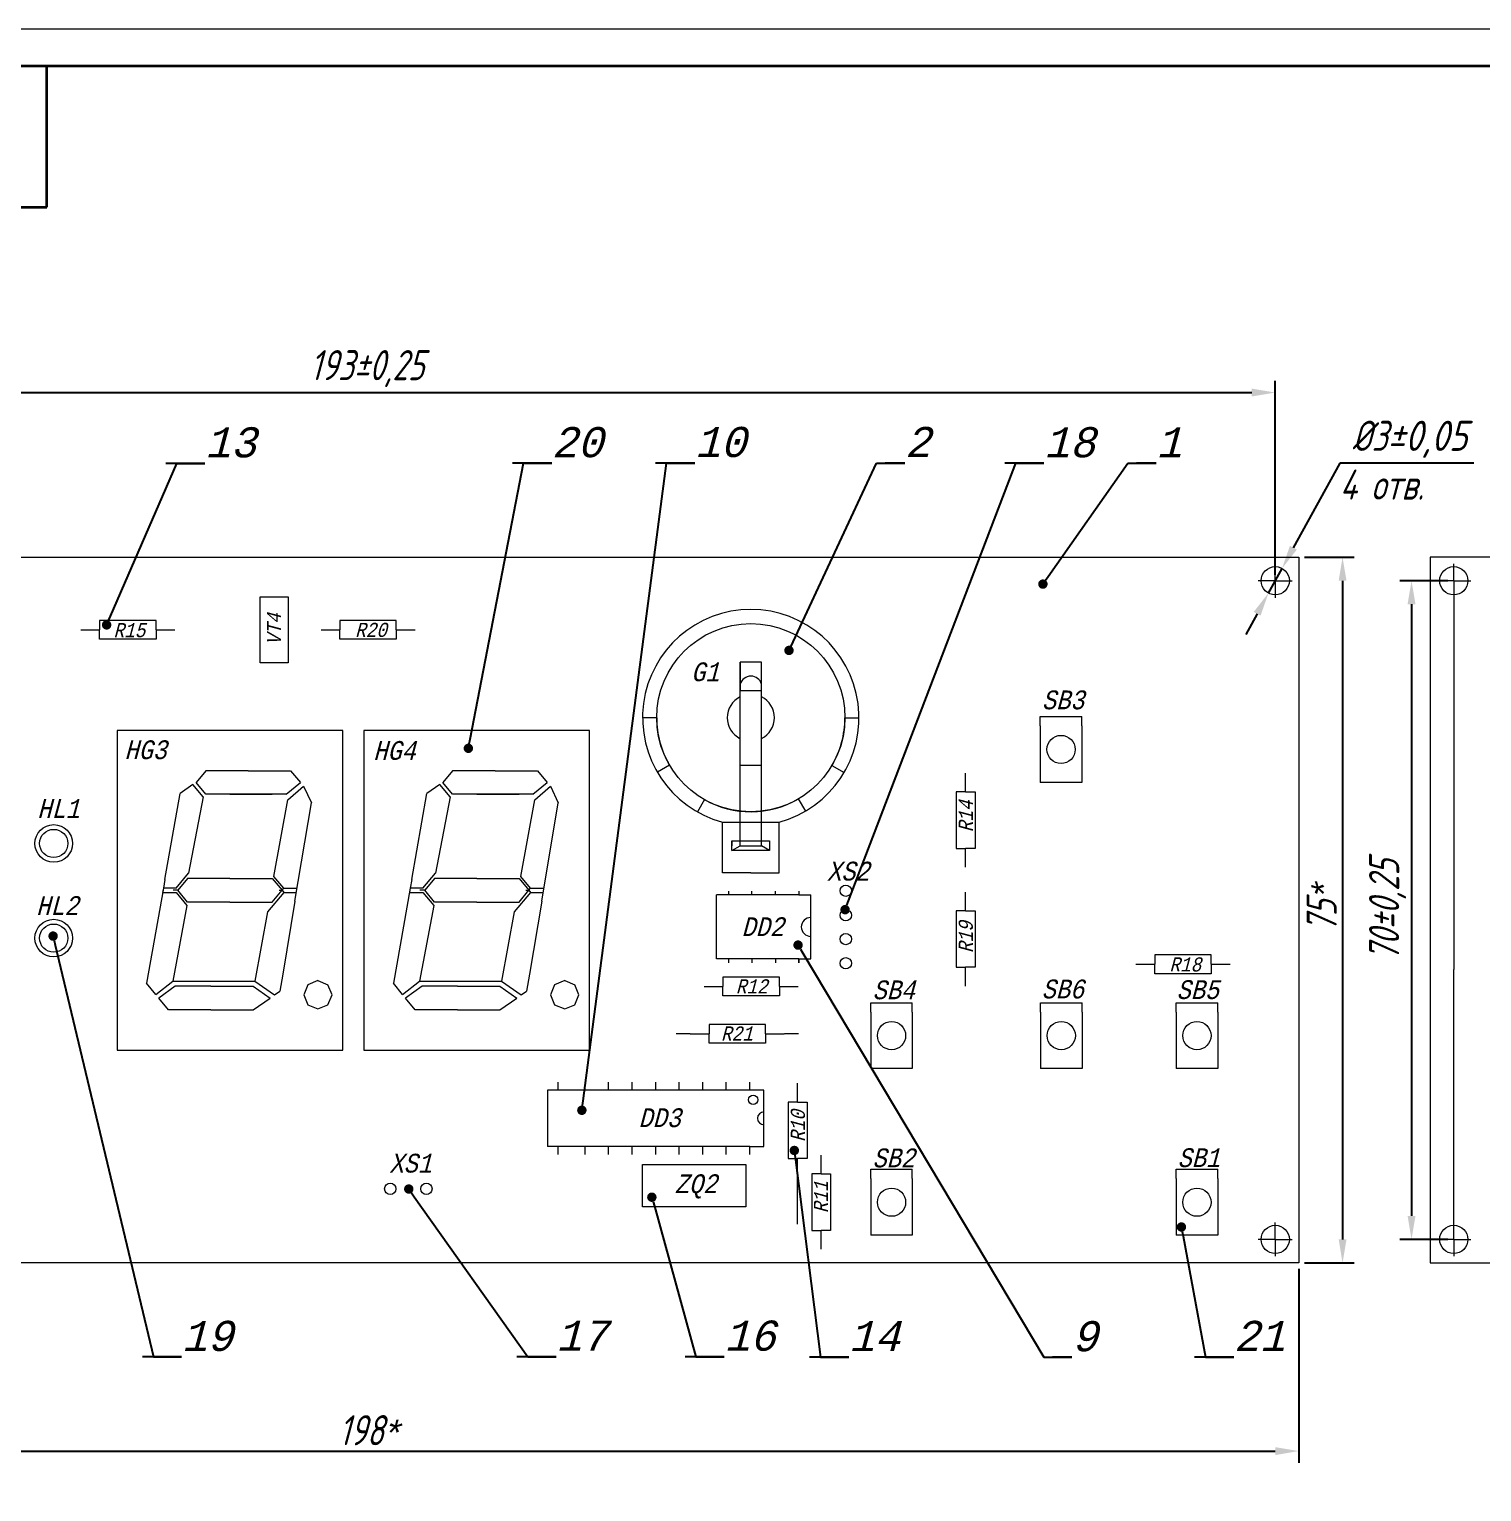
# Model space of a CAD drawing. Header units: millimetres. Extents: x 3240 to 3686, y 1624 to 1931.
# Drawn here: x 3328.6 to 3482.9, y 1776 to 1931.5 of the extents above; entities that cross this region are included whole.
import ezdxf
from ezdxf import colors
from ezdxf.entities.mleader import LeaderData, LeaderLine
from ezdxf.math import Vec2, Vec3

# ---------------------------------------------------------------- set-up
doc = ezdxf.new("R2010")
doc.units = ezdxf.units.MM
doc.layers.get('0').update_dxf_attribs({"lineweight": 13})
doc.layers.add('схема', color=7, linetype='Continuous', lineweight=35)
doc.styles.get("Standard").update_dxf_attribs({"font": 'isocteur.ttf', "width": 0.85, "oblique": 15})
doc.dimstyles.new('ISO-25', dxfattribs={"dimtxt": 2.5, "dimasz": 2.5, "dimexe": 1.25, "dimexo": 0.625, "dimtad": 1, "dimtxsty": 'Standard', "dimcen": 2.5, "dimadec": 0, "dimazin": 0, "dimtfac": 1, "dimtmove": 1, "dimatfit": 3, "dimfxl": 1, "dimarcsym": 0})
doc.dimstyles.new('Копия ISO-25', dxfattribs={"dimtxt": 2.5, "dimasz": 2.5, "dimexe": 1.25, "dimexo": 0.625, "dimtad": 1, "dimtih": 1, "dimtoh": 1, "dimtxsty": 'Standard', "dimcen": 2.5, "dimadec": 0, "dimazin": 0, "dimtfac": 1, "dimtmove": 1, "dimatfit": 3, "dimfxl": 1, "dimarcsym": 0})

# ---------------------------------------------------------------- blocks, each defined once
blk = doc.blocks.new('*D45')
at = {"color": 0, "lineweight": -2, "transparency": 16777216}
for p, q in [((3464.12, 1875.37), (3469.4, 1875.37)), ((3468.15, 1872.87), (3468.15, 1802.87)), ((3464.12, 1800.37), (3469.4, 1800.37))]:
    blk.add_line(p, q, dxfattribs=at)
at = {"color": 0, "transparency": 16777216}
for points in [[(3467.74, 1872.87), (3468.57, 1872.87), (3468.15, 1875.37)], [(3467.74, 1802.87), (3468.57, 1802.87), (3468.15, 1800.37)]]:
    blk.add_solid(points, dxfattribs=at)
at = {"layer": 'Defpoints', "color": 0, "transparency": 16777216}
for p in [(3463.5, 1875.37), (3463.5, 1800.37), (3468.15, 1800.37)]:
    blk.add_point(p, dxfattribs=at)
at = {"color": 0, "transparency": 16777216, "insert": (3465.93, 1837.87), "char_height": 2.5, "attachment_point": 5, "rotation": 90}
blk.add_mtext('{\\fISOCPEUR|b0|i0|c0|p34;\\H1.28x;\\Q15;\\W0.75;75\\fArial|b0|i0|c204|p34;\\H0.84635x;\\W1;\\T0.75;*}', dxfattribs=at)
blk = doc.blocks.new('*D46')
at = {"color": 0, "lineweight": -2, "transparency": 16777216}
for p, q in [((3265.5, 1799.74), (3265.5, 1779.12)), ((3463.5, 1799.74), (3463.5, 1779.12)), ((3268, 1780.37), (3461, 1780.37))]:
    blk.add_line(p, q, dxfattribs=at)
at = {"color": 0, "transparency": 16777216}
for points in [[(3268, 1780.79), (3268, 1779.95), (3265.5, 1780.37)], [(3461, 1780.79), (3461, 1779.95), (3463.5, 1780.37)]]:
    blk.add_solid(points, dxfattribs=at)
at = {"layer": 'Defpoints', "color": 0, "transparency": 16777216}
for p in [(3265.5, 1800.37), (3463.5, 1800.37), (3463.5, 1780.37)]:
    blk.add_point(p, dxfattribs=at)
at = {"color": 0, "transparency": 16777216, "insert": (3364.5, 1782.59), "char_height": 2.5, "width": 6.9435, "attachment_point": 5}
blk.add_mtext('{\\fISOCPEUR|b0|i0|c0|p34;\\H1.28x;\\Q15;\\W0.75;198\\fArial|b0|i0|c204|p34;\\H0.84635x;\\W1;\\T0.75;*}', dxfattribs=at)
blk = doc.blocks.new('*D49')
at = {"color": 0, "lineweight": -2, "transparency": 16777216}
for p, q in [((3268, 1873.49), (3268, 1894.12)), ((3461, 1873.49), (3461, 1894.12)), ((3270.5, 1892.87), (3458.5, 1892.87))]:
    blk.add_line(p, q, dxfattribs=at)
at = {"color": 0, "transparency": 16777216}
for points in [[(3270.5, 1893.29), (3270.5, 1892.45), (3268, 1892.87)], [(3458.5, 1893.29), (3458.5, 1892.45), (3461, 1892.87)]]:
    blk.add_solid(points, dxfattribs=at)
at = {"layer": 'Defpoints', "color": 0, "transparency": 16777216}
for p in [(3461, 1892.87), (3268, 1872.87), (3461, 1872.87)]:
    blk.add_point(p, dxfattribs=at)
at = {"color": 0, "transparency": 16777216, "insert": (3364.5, 1895.41), "char_height": 2.5, "attachment_point": 5}
blk.add_mtext('{\\fISOCPEUR|b0|i0|c0|p34;\\H1.28x;\\Q15;\\W0.75;193\\fISOCPEUR|b0|i0|c204|p34;±0,25}', dxfattribs=at)
blk = doc.blocks.new('*D50')
at = {"color": 0, "lineweight": -2, "transparency": 16777216}
for p, q in [((3479.35, 1872.87), (3474.23, 1872.87)), ((3475.48, 1870.37), (3475.48, 1805.37)), ((3479.35, 1802.87), (3474.23, 1802.87))]:
    blk.add_line(p, q, dxfattribs=at)
at = {"color": 0, "transparency": 16777216}
for points in [[(3475.06, 1870.37), (3475.9, 1870.37), (3475.48, 1872.87)], [(3475.06, 1805.37), (3475.9, 1805.37), (3475.48, 1802.87)]]:
    blk.add_solid(points, dxfattribs=at)
at = {"layer": 'Defpoints', "color": 0, "transparency": 16777216}
for p in [(3479.97, 1872.87), (3475.48, 1802.87), (3479.97, 1802.87)]:
    blk.add_point(p, dxfattribs=at)
at = {"color": 0, "transparency": 16777216, "insert": (3472.94, 1837.87), "char_height": 2.5, "attachment_point": 5, "rotation": 90}
blk.add_mtext('{\\fISOCPEUR|b0|i0|c0|p34;\\H1.28x;\\Q15;\\W0.75;70\\fISOCPEUR|b0|i0|c204|p34;±0,25}', dxfattribs=at)
blk = doc.blocks.new('*D51')
at = {"color": 0, "lineweight": -2, "transparency": 16777216}
for p, q in [((3467.85, 1885.36), (3462.92, 1876.38)), ((3482.09, 1885.36), (3467.85, 1885.36)), ((3460.28, 1871.56), (3461.72, 1874.18)), ((3459.07, 1869.36), (3457.87, 1867.17))]:
    blk.add_line(p, q, dxfattribs=at)
at = {"color": 0, "transparency": 16777216}
for points in [[(3462.56, 1876.58), (3463.29, 1876.18), (3461.72, 1874.18)], [(3458.71, 1869.56), (3459.44, 1869.16), (3460.28, 1871.56)]]:
    blk.add_solid(points, dxfattribs=at)
at = {"layer": 'Defpoints', "color": 0, "transparency": 16777216}
for p in [(3461.72, 1874.18), (3460.28, 1871.56)]:
    blk.add_point(p, dxfattribs=at)
at = {"color": 0, "transparency": 16777216, "insert": (3475.29, 1887.9), "char_height": 2.5, "attachment_point": 5}
blk.add_mtext('{\\fISOCPEUR|b0|i0|c204|p34;\\H1.28x;\\Q15;\\W0.75;%%C3\\fISOCPEUR|b0|i0|c0|p34;\\W0.85;±0,05\\fISOCTEUR|b0|i0|c204|p49;\\W0.75; }', dxfattribs=at)
blk = doc.blocks.new('_Dot')
at = {"color": 0, "linetype": 'ByBlock', "lineweight": -2, "transparency": 33554674}
blk.add_line((-0.5, 0), (-1, 0), dxfattribs=at)
at = {"color": 0, "linetype": 'ByBlock', "transparency": 33554674, "const_width": 0.5}
blk.add_lwpolyline([(-0.25, 0, 1), (0.25, 0, 1)], format="xyb", close=True, dxfattribs=at)

msp = doc.modelspace()

# ---------------------------------------------------------------- linework, layer by layer
for p, q in [((3265.497, 1875.37), (3463.497, 1875.37)), ((3463.497, 1875.37), (3463.497, 1800.37)), ((3454.198, 1833.107), (3448.198, 1833.107)), ((3448.198, 1833.107), (3448.198, 1832.107)), ((3454.198, 1832.107), (3454.198, 1833.107)), ((3446.198, 1832.107), (3448.198, 1832.107)), ((3448.198, 1831.107), (3448.198, 1832.107)), ((3454.198, 1831.107), (3448.198, 1831.107)), ((3454.198, 1832.107), (3456.198, 1832.107)), ((3454.198, 1832.107), (3454.198, 1831.107)), ((3436.053, 1827.025), (3436.053, 1828.025)), ((3436.053, 1828.025), (3440.47, 1828.025)), ((3440.47, 1827.025), (3440.47, 1828.025)), ((3436.053, 1827.025), (3436.053, 1822.025)), ((3440.47, 1827.025), (3440.47, 1822.025)), ((3436.053, 1822.025), (3436.053, 1821.025)), ((3440.47, 1822.025), (3440.47, 1821.025)), ((3440.47, 1821.025), (3436.053, 1821.025)), ((3463.497, 1800.37), (3265.497, 1800.37))]:
    msp.add_line(p, q)
at = {"transparency": 33554674}
for p, q in [((3460.997, 1872.87), (3460.997, 1874.67)), ((3675.473, 1875.37), (3477.473, 1875.37)), ((3477.473, 1875.37), (3477.473, 1800.37)), ((3479.973, 1872.87), (3479.973, 1874.67)), ((3460.997, 1872.87), (3459.197, 1872.87)), ((3460.997, 1872.87), (3462.797, 1872.87)), ((3460.997, 1872.87), (3460.997, 1871.07)), ((3479.973, 1872.87), (3478.173, 1872.87)), ((3479.973, 1872.87), (3479.973, 1871.07)), ((3479.973, 1872.87), (3481.773, 1872.87)), ((3479.973, 1872.87), (3479.973, 1831.554)), ((3353.128, 1864.157), (3353.128, 1871.157)), ((3353.128, 1871.157), (3356.128, 1871.157)), ((3356.128, 1871.157), (3356.128, 1864.157)), ((3356.128, 1871.157), (3356.128, 1871.157)), ((3342.078, 1868.648), (3336.078, 1868.648)), ((3336.078, 1868.648), (3336.078, 1867.648)), ((3342.078, 1867.648), (3342.078, 1868.648)), ((3367.607, 1868.651), (3361.607, 1868.651)), ((3361.607, 1868.651), (3361.607, 1867.651)), ((3367.607, 1867.651), (3367.607, 1868.651)), ((3334.078, 1867.648), (3336.078, 1867.648)), ((3336.078, 1866.648), (3336.078, 1867.648)), ((3342.078, 1867.648), (3344.078, 1867.648)), ((3342.078, 1867.648), (3342.078, 1866.648)), ((3359.607, 1867.651), (3361.607, 1867.651)), ((3361.607, 1866.651), (3361.607, 1867.651)), ((3367.607, 1867.651), (3369.607, 1867.651)), ((3367.607, 1867.651), (3367.607, 1866.651)), ((3342.078, 1866.648), (3336.078, 1866.648)), ((3367.607, 1866.651), (3361.607, 1866.651)), ((3356.128, 1864.157), (3353.128, 1864.157)), ((3404.143, 1844.712), (3404.143, 1864.212)), ((3406.426, 1864.212), (3404.143, 1864.212)), ((3404.143, 1864.212), (3404.143, 1861.212)), ((3406.426, 1844.712), (3406.426, 1864.212)), ((3404.143, 1861.212), (3406.426, 1861.212)), ((3395.275, 1858.314), (3393.775, 1858.314)), ((3415.275, 1858.314), (3416.775, 1858.314)), ((3436.037, 1857.439), (3436.037, 1858.439)), ((3436.037, 1858.439), (3440.453, 1858.439)), ((3436.037, 1857.439), (3436.037, 1852.439)), ((3440.453, 1857.439), (3440.453, 1858.439)), ((3440.453, 1857.439), (3440.453, 1852.439)), ((3337.93, 1856.971), (3337.93, 1822.971)), ((3361.93, 1856.971), (3337.93, 1856.971)), ((3361.93, 1822.971), (3361.93, 1856.971)), ((3364.151, 1856.971), (3364.151, 1822.971)), ((3388.151, 1856.971), (3364.151, 1856.971)), ((3388.151, 1822.971), (3388.151, 1856.971)), ((3396.641, 1853.269), (3395.345, 1852.512)), ((3404.143, 1853.258), (3406.426, 1853.255)), ((3413.894, 1853.244), (3415.187, 1852.484)), ((3345.996, 1851.209), (3344.631, 1850.266)), ((3347.102, 1849.888), (3345.996, 1851.209)), ((3347.374, 1852.671), (3346.333, 1851.413)), ((3347.374, 1850.171), (3346.333, 1851.413)), ((3351.874, 1852.671), (3347.374, 1852.671)), ((3351.874, 1852.671), (3356.374, 1852.671)), ((3355.901, 1850.171), (3357.432, 1851.421)), ((3356.374, 1852.671), (3357.432, 1851.421)), ((3372.217, 1851.209), (3370.852, 1850.266)), ((3373.323, 1849.888), (3372.217, 1851.209)), ((3373.595, 1852.671), (3372.554, 1851.413)), ((3373.595, 1850.171), (3372.554, 1851.413)), ((3378.095, 1852.671), (3373.595, 1852.671)), ((3378.095, 1852.671), (3382.595, 1852.671)), ((3382.122, 1850.171), (3383.653, 1851.421)), ((3382.595, 1852.671), (3383.653, 1851.421)), ((3428.1, 1850.427), (3428.1, 1852.427)), ((3436.037, 1852.439), (3436.037, 1851.439)), ((3440.453, 1851.439), (3436.037, 1851.439)), ((3440.453, 1852.439), (3440.453, 1851.439)), ((3343.027, 1841.136), (3344.631, 1850.266)), ((3347.102, 1849.888), (3345.54, 1841.791)), ((3355.901, 1850.171), (3347.374, 1850.171)), ((3349.93, 1850.171), (3354.43, 1850.171)), ((3356.088, 1849.568), (3357.755, 1851.04)), ((3357.755, 1851.04), (3358.581, 1849.265)), ((3369.248, 1841.136), (3370.852, 1850.266)), ((3373.323, 1849.888), (3371.761, 1841.791)), ((3382.122, 1850.171), (3373.595, 1850.171)), ((3376.151, 1850.171), (3380.651, 1850.171)), ((3382.309, 1849.568), (3383.976, 1851.04)), ((3383.976, 1851.04), (3384.802, 1849.265)), ((3410.316, 1849.678), (3411.072, 1848.382)), ((3428.1, 1850.427), (3427.1, 1850.427)), ((3427.1, 1850.427), (3427.1, 1844.427)), ((3428.1, 1850.427), (3429.1, 1850.427)), ((3429.1, 1850.427), (3429.1, 1844.427)), ((3477.473, 1850.65), (3477.473, 1850.65)), ((3354.608, 1841.441), (3356.088, 1849.568)), ((3356.832, 1838.807), (3358.581, 1849.265)), ((3380.829, 1841.441), (3382.309, 1849.568)), ((3383.053, 1838.807), (3384.802, 1849.265)), ((3400.337, 1849.618), (3399.596, 1848.314)), ((3402.275, 1841.814), (3402.275, 1847.212)), ((3402.275, 1847.212), (3408.275, 1847.212)), ((3402.275, 1847.212), (3405.275, 1847.212)), ((3408.275, 1841.814), (3408.275, 1847.212)), ((3403.275, 1844.212), (3403.275, 1845.212)), ((3403.275, 1845.212), (3407.275, 1845.212)), ((3403.275, 1844.212), (3403.275, 1845.212)), ((3403.275, 1845.212), (3403.275, 1844.712)), ((3407.275, 1845.212), (3407.275, 1844.212)), ((3403.275, 1844.212), (3404.143, 1844.712)), ((3405.275, 1844.212), (3403.275, 1844.212)), ((3404.143, 1844.712), (3406.426, 1844.712)), ((3407.275, 1844.212), (3405.275, 1844.212)), ((3407.275, 1844.212), (3406.426, 1844.712)), ((3427.1, 1844.427), (3428.1, 1844.427)), ((3428.1, 1842.427), (3428.1, 1844.427)), ((3429.1, 1844.427), (3428.1, 1844.427)), ((3343.027, 1841.136), (3342.863, 1840.202)), ((3344.209, 1840.202), (3345.54, 1841.791)), ((3345.43, 1841.221), (3344.402, 1839.971)), ((3349.93, 1841.221), (3345.43, 1841.221)), ((3349.93, 1841.221), (3354.43, 1841.221)), ((3354.43, 1841.221), (3355.468, 1839.971)), ((3355.66, 1840.202), (3354.608, 1841.441)), ((3369.248, 1841.136), (3369.084, 1840.202)), ((3370.43, 1840.202), (3371.761, 1841.791)), ((3371.651, 1841.221), (3370.623, 1839.971)), ((3376.151, 1841.221), (3371.651, 1841.221)), ((3376.151, 1841.221), (3380.651, 1841.221)), ((3380.651, 1841.221), (3381.689, 1839.971)), ((3381.881, 1840.202), (3380.829, 1841.441)), ((3405.275, 1841.814), (3402.275, 1841.814)), ((3405.275, 1841.814), (3408.275, 1841.814)), ((3342.863, 1840.202), (3341.075, 1830.095)), ((3342.823, 1839.971), (3342.781, 1839.741)), ((3342.781, 1839.741), (3344.211, 1839.74)), ((3344.209, 1840.202), (3342.863, 1840.202)), ((3344.402, 1839.971), (3343.902, 1839.971)), ((3344.211, 1839.74), (3345.364, 1838.372)), ((3345.43, 1838.721), (3344.402, 1839.971)), ((3355.66, 1839.741), (3353.922, 1837.675)), ((3354.43, 1838.721), (3355.468, 1839.971)), ((3355.165, 1839.971), (3355.468, 1839.971)), ((3355.468, 1839.971), (3355.66, 1840.202)), ((3355.468, 1839.971), (3355.66, 1839.741)), ((3356.832, 1838.807), (3355.535, 1831.051)), ((3355.66, 1840.202), (3357.066, 1840.202)), ((3355.66, 1839.741), (3356.988, 1839.741)), ((3369.084, 1840.202), (3367.296, 1830.095)), ((3369.044, 1839.971), (3369.002, 1839.741)), ((3369.002, 1839.741), (3370.432, 1839.74)), ((3370.43, 1840.202), (3369.084, 1840.202)), ((3370.623, 1839.971), (3370.123, 1839.971)), ((3370.432, 1839.74), (3371.585, 1838.372)), ((3371.651, 1838.721), (3370.623, 1839.971)), ((3381.881, 1839.741), (3380.143, 1837.675)), ((3380.651, 1838.721), (3381.689, 1839.971)), ((3381.386, 1839.971), (3381.689, 1839.971)), ((3381.689, 1839.971), (3381.881, 1840.202)), ((3381.689, 1839.971), (3381.881, 1839.741)), ((3383.053, 1838.807), (3381.756, 1831.051)), ((3381.881, 1840.202), (3383.287, 1840.202)), ((3381.881, 1839.741), (3383.209, 1839.741)), ((3402.889, 1839.476), (3401.639, 1839.476)), ((3401.639, 1832.676), (3401.639, 1839.476)), ((3402.889, 1839.876), (3402.889, 1839.476)), ((3410.389, 1839.476), (3402.889, 1839.476)), ((3405.389, 1839.476), (3405.389, 1839.876)), ((3407.889, 1839.476), (3405.389, 1839.476)), ((3407.889, 1839.476), (3407.889, 1839.876)), ((3410.389, 1839.476), (3407.889, 1839.476)), ((3410.389, 1839.876), (3410.389, 1839.476)), ((3410.389, 1839.876), (3410.389, 1839.476)), ((3410.389, 1839.476), (3411.639, 1839.476)), ((3411.639, 1832.676), (3411.639, 1839.476)), ((3428.098, 1837.787), (3428.098, 1839.787)), ((3345.364, 1838.372), (3343.853, 1830.303)), ((3349.93, 1838.721), (3345.43, 1838.721)), ((3349.93, 1838.721), (3354.43, 1838.721)), ((3353.922, 1837.675), (3352.579, 1830.303)), ((3371.585, 1838.372), (3370.074, 1830.303)), ((3376.151, 1838.721), (3371.651, 1838.721)), ((3376.151, 1838.721), (3380.651, 1838.721)), ((3380.143, 1837.675), (3378.8, 1830.303)), ((3428.098, 1837.787), (3427.098, 1837.787)), ((3427.098, 1837.787), (3427.098, 1831.787)), ((3428.098, 1837.787), (3429.098, 1837.787)), ((3429.098, 1837.787), (3429.098, 1831.787)), ((3402.889, 1832.676), (3401.639, 1832.676)), ((3410.389, 1832.676), (3402.889, 1832.676)), ((3402.889, 1832.676), (3402.889, 1832.276)), ((3407.889, 1832.676), (3405.389, 1832.676)), ((3405.389, 1832.676), (3405.389, 1832.276)), ((3410.389, 1832.676), (3407.889, 1832.676)), ((3407.889, 1832.676), (3407.889, 1832.276)), ((3410.389, 1832.276), (3410.389, 1832.676)), ((3410.389, 1832.676), (3411.639, 1832.676)), ((3410.389, 1832.676), (3410.389, 1832.276)), ((3355.535, 1831.051), (3355.333, 1829.84)), ((3381.756, 1831.051), (3381.554, 1829.84)), ((3427.098, 1831.787), (3428.098, 1831.787)), ((3428.098, 1829.787), (3428.098, 1831.787)), ((3429.098, 1831.787), (3428.098, 1831.787)), ((3479.973, 1802.87), (3479.973, 1831.554)), ((3342.051, 1828.908), (3341.075, 1830.095)), ((3342.051, 1828.908), (3343.853, 1830.303)), ((3344.118, 1829.772), (3342.368, 1828.522)), ((3343.853, 1830.303), (3352.579, 1830.303)), ((3347.896, 1829.772), (3344.118, 1829.772)), ((3347.896, 1829.772), (3352.396, 1829.772)), ((3352.396, 1829.772), (3354.191, 1828.522)), ((3352.579, 1830.303), (3354.657, 1828.847)), ((3355.333, 1829.84), (3355.234, 1829.249)), ((3358.211, 1829.924), (3357.776, 1828.868)), ((3359.276, 1830.368), (3358.211, 1829.924)), ((3358.211, 1829.924), (3358.211, 1829.924)), ((3359.276, 1830.368), (3360.341, 1829.924)), ((3360.776, 1828.868), (3360.341, 1829.924)), ((3368.272, 1828.908), (3367.296, 1830.095)), ((3368.272, 1828.908), (3370.074, 1830.303)), ((3370.339, 1829.772), (3368.589, 1828.522)), ((3370.074, 1830.303), (3378.8, 1830.303)), ((3374.117, 1829.772), (3370.339, 1829.772)), ((3374.117, 1829.772), (3378.617, 1829.772)), ((3378.617, 1829.772), (3380.412, 1828.522)), ((3378.8, 1830.303), (3380.878, 1828.847)), ((3381.554, 1829.84), (3381.455, 1829.249)), ((3384.432, 1829.924), (3383.997, 1828.868)), ((3385.497, 1830.368), (3384.432, 1829.924)), ((3384.432, 1829.924), (3384.432, 1829.924)), ((3385.497, 1830.368), (3386.562, 1829.924)), ((3386.997, 1828.868), (3386.562, 1829.924)), ((3400.318, 1829.739), (3402.318, 1829.739)), ((3408.318, 1830.739), (3402.318, 1830.739)), ((3402.318, 1830.739), (3402.318, 1829.739)), ((3402.318, 1828.739), (3402.318, 1829.739)), ((3408.318, 1829.739), (3408.318, 1830.739)), ((3408.318, 1829.739), (3410.318, 1829.739)), ((3408.318, 1829.739), (3408.318, 1828.739)), ((3343.396, 1827.272), (3342.368, 1828.522)), ((3352.396, 1827.272), (3354.191, 1828.522)), ((3354.657, 1828.847), (3355.234, 1829.249)), ((3357.776, 1828.868), (3358.211, 1827.812)), ((3360.341, 1827.812), (3360.776, 1828.868)), ((3369.617, 1827.272), (3368.589, 1828.522)), ((3378.617, 1827.272), (3380.412, 1828.522)), ((3380.878, 1828.847), (3381.455, 1829.249)), ((3383.997, 1828.868), (3384.432, 1827.812)), ((3386.562, 1827.812), (3386.997, 1828.868)), ((3408.318, 1828.739), (3402.318, 1828.739)), ((3418.018, 1827.025), (3418.018, 1828.025)), ((3418.018, 1828.025), (3422.435, 1828.025)), ((3422.435, 1827.025), (3422.435, 1828.025)), ((3450.47, 1827.025), (3450.47, 1828.025)), ((3450.47, 1828.025), (3454.887, 1828.025)), ((3454.887, 1827.025), (3454.887, 1828.025)), ((3347.896, 1827.272), (3343.396, 1827.272)), ((3347.896, 1827.272), (3352.396, 1827.272)), ((3358.211, 1827.812), (3359.276, 1827.368)), ((3359.276, 1827.368), (3360.341, 1827.812)), ((3374.117, 1827.272), (3369.617, 1827.272)), ((3374.117, 1827.272), (3378.617, 1827.272)), ((3384.432, 1827.812), (3385.497, 1827.368)), ((3385.497, 1827.368), (3386.562, 1827.812)), ((3418.018, 1827.025), (3418.018, 1822.025)), ((3422.435, 1827.025), (3422.435, 1822.025)), ((3450.47, 1827.025), (3450.47, 1822.025)), ((3454.887, 1827.025), (3454.887, 1822.025)), ((3406.833, 1825.723), (3400.833, 1825.723)), ((3400.833, 1825.723), (3400.833, 1824.723)), ((3406.833, 1824.723), (3406.833, 1825.723)), ((3398.833, 1824.723), (3397.333, 1824.723)), ((3398.833, 1824.723), (3400.833, 1824.723)), ((3400.833, 1823.723), (3400.833, 1824.723)), ((3406.833, 1823.723), (3400.833, 1823.723)), ((3406.833, 1824.723), (3408.833, 1824.723)), ((3406.833, 1824.723), (3406.833, 1823.723)), ((3410.355, 1824.721), (3408.855, 1824.721)), ((3337.93, 1822.971), (3361.93, 1822.971)), ((3364.151, 1822.971), (3388.151, 1822.971)), ((3418.018, 1822.025), (3418.018, 1821.025)), ((3422.435, 1822.025), (3422.435, 1821.025)), ((3450.47, 1822.025), (3450.47, 1821.025)), ((3454.887, 1822.025), (3454.887, 1821.025)), ((3422.435, 1821.025), (3418.018, 1821.025)), ((3454.887, 1821.025), (3450.47, 1821.025)), ((3406.67, 1818.739), (3383.67, 1818.739)), ((3383.67, 1818.739), (3383.67, 1812.739)), ((3384.809, 1818.739), (3384.809, 1819.589)), ((3387.67, 1818.739), (3387.67, 1819.589)), ((3390.17, 1818.739), (3390.17, 1819.589)), ((3392.67, 1818.739), (3392.67, 1819.589)), ((3395.17, 1818.739), (3395.17, 1819.589)), ((3397.67, 1818.739), (3397.67, 1819.589)), ((3400.17, 1818.739), (3400.17, 1819.589)), ((3402.67, 1818.739), (3402.67, 1819.589)), ((3405.17, 1818.739), (3405.17, 1819.589)), ((3406.67, 1812.739), (3406.67, 1818.739)), ((3410.246, 1817.471), (3410.246, 1819.471)), ((3410.246, 1817.471), (3409.246, 1817.471)), ((3409.246, 1817.471), (3409.246, 1811.471)), ((3410.246, 1817.471), (3411.246, 1817.471)), ((3411.246, 1817.471), (3411.246, 1811.471)), ((3384.809, 1812.739), (3383.67, 1812.739)), ((3405.17, 1812.739), (3384.809, 1812.739)), ((3384.809, 1811.889), (3384.809, 1812.739)), ((3387.67, 1811.889), (3387.67, 1812.739)), ((3390.17, 1811.889), (3390.17, 1812.739)), ((3392.67, 1811.889), (3392.67, 1812.739)), ((3395.17, 1811.889), (3395.17, 1812.739)), ((3397.67, 1811.889), (3397.67, 1812.739)), ((3400.17, 1811.889), (3400.17, 1812.739)), ((3402.67, 1811.889), (3402.67, 1812.739)), ((3405.17, 1811.889), (3405.17, 1812.739)), ((3405.17, 1812.739), (3406.67, 1812.739)), ((3393.76, 1806.325), (3393.76, 1810.825)), ((3393.76, 1810.825), (3404.76, 1810.825)), ((3404.76, 1810.825), (3404.76, 1806.325)), ((3409.246, 1811.471), (3410.246, 1811.471)), ((3410.246, 1804.471), (3410.246, 1811.471)), ((3411.246, 1811.471), (3410.246, 1811.471)), ((3412.747, 1809.823), (3412.747, 1811.823)), ((3412.747, 1809.823), (3411.747, 1809.823)), ((3411.747, 1809.823), (3411.747, 1803.823)), ((3412.747, 1809.823), (3413.747, 1809.823)), ((3413.747, 1809.823), (3413.747, 1803.823)), ((3418.018, 1809.325), (3418.018, 1810.325)), ((3418.018, 1810.325), (3422.435, 1810.325)), ((3418.018, 1809.325), (3418.018, 1804.325)), ((3422.435, 1809.325), (3422.435, 1810.325)), ((3422.435, 1809.325), (3422.435, 1804.325)), ((3450.47, 1809.325), (3450.47, 1810.325)), ((3450.47, 1810.325), (3454.887, 1810.325)), ((3450.47, 1809.325), (3450.47, 1804.325)), ((3454.887, 1809.325), (3454.887, 1810.325)), ((3454.887, 1809.325), (3454.887, 1804.325)), ((3477.473, 1810.063), (3477.473, 1810.063)), ((3477.473, 1808.24), (3477.473, 1808.24)), ((3404.76, 1806.325), (3393.76, 1806.325)), ((3460.997, 1802.87), (3460.997, 1804.67)), ((3479.973, 1802.87), (3479.973, 1804.67)), ((3411.747, 1803.823), (3412.747, 1803.823)), ((3412.747, 1801.823), (3412.747, 1803.823)), ((3413.747, 1803.823), (3412.747, 1803.823)), ((3418.018, 1804.325), (3418.018, 1803.325)), ((3422.435, 1803.325), (3418.018, 1803.325)), ((3422.435, 1804.325), (3422.435, 1803.325)), ((3450.47, 1804.325), (3450.47, 1803.325)), ((3454.887, 1803.325), (3450.47, 1803.325)), ((3454.887, 1804.325), (3454.887, 1803.325)), ((3460.997, 1802.87), (3459.197, 1802.87)), ((3460.997, 1802.87), (3462.797, 1802.87)), ((3460.997, 1802.87), (3460.997, 1801.07)), ((3479.973, 1802.87), (3478.173, 1802.87)), ((3479.973, 1802.87), (3481.773, 1802.87)), ((3479.973, 1802.87), (3479.973, 1801.07)), ((3477.473, 1800.37), (3675.473, 1800.37))]:
    msp.add_line(p, q, dxfattribs=at)
msp.add_lwpolyline([(3240.474, 1926.481), (3240.474, 1624.481), (3680.474, 1624.481), (3685.716, 1624.481), (3685.716, 1931.481), (3260.474, 1931.481), (3240.474, 1931.481)], close=True)
for centre, radius in [((3460.997, 1872.87), 1.5), ((3479.973, 1872.87), 1.5), ((3405.275, 1858.314), 10), ((3438.245, 1854.939), 1.5), ((3331.203, 1844.947), 2), ((3331.203, 1844.947), 1.5), ((3415.368, 1839.919), 0.6), ((3415.368, 1837.315), 0.6), ((3331.203, 1834.888), 2), ((3331.203, 1834.888), 1.5), ((3415.368, 1834.79), 0.6), ((3415.368, 1832.219), 0.6), ((3420.227, 1824.525), 1.5), ((3452.678, 1824.525), 1.5), ((3405.524, 1817.705), 0.496), ((3366.969, 1808.24), 0.6), ((3370.804, 1808.24), 0.6), ((3420.227, 1806.825), 1.5), ((3452.678, 1806.825), 1.5), ((3460.997, 1802.87), 1.5), ((3479.973, 1802.87), 1.5)]:
    msp.add_circle(centre, radius, dxfattribs=at)
msp.add_circle((3438.262, 1824.525), 1.5)
for centre, radius, start, end in [((3405.275, 1858.314), 11.5, 285.12167, 254.87833), ((3405.284, 1861.545), 1.189, 16.26652, 163.73348), ((3405.275, 1858.314), 2.5, 116.92154, 243.07846), ((3405.275, 1858.314), 2.5, 297.41406, 62.58594), ((3405.275, 1858.314), 10, 180, 210.29651), ((3405.275, 1858.314), 10, 329.53784, 0), ((3405.275, 1858.314), 10, 240.4105, 300.27414), ((3411.639, 1836.076), 1, 90, 270), ((3406.67, 1815.739), 0.687, 90, 270)]:
    msp.add_arc(centre, radius, start, end, dxfattribs=at)
at = {"layer": 'схема'}
for p, q in [((3680.473, 1927.569), (3260.473, 1927.569)), ((3330.473, 1912.569), (3330.473, 1927.569)), ((3260.473, 1912.569), (3330.473, 1912.569))]:
    msp.add_line(p, q, dxfattribs=at)

# ---------------------------------------------------------------- texts
at = {"transparency": 33554674, "insert": (3467.855, 1884.688), "char_height": 3.2, "width": 15.83734, "attachment_point": 1}
msp.add_mtext('{\\fISOCPEUR|b0|i0|c204|p34;\\Q15;\\W0.75;4 отв.}', dxfattribs=at)
at = {"transparency": 33554674, "attachment_point": 1}
for s, insert, char_height in [('{\\Q15;\\W0.75;R15}', (3337.555, 1868.367), 1.5), ('{\\Q15;\\W0.75;R20}', (3363.227, 1868.396), 1.5), ('{\\Q15;\\W0.75;G1}', (3398.919, 1864.19), 2), ('{\\Q15;\\W0.75;SB3}', (3436.199, 1861.207), 2), ('{\\Q15;\\W0.75;HG3}', (3338.708, 1855.908), 2), ('{\\Q15;\\W0.75;HG4}', (3365.147, 1855.833), 2), ('{\\Q15;\\W0.75;HL1}', (3329.451, 1849.66), 2), ('{\\W0.75;XS2}', (3413.373, 1843.007), 2), ('{\\Q15;\\W0.75;HL2}', (3329.33, 1839.347), 2), ('{\\Q15;\\W0.75;DD2}', (3404.28, 1837.1), 2), ('{\\Q15;\\W0.75;R18}', (3449.751, 1832.843), 1.5), ('{\\Q15;\\W0.75;R12}', (3403.686, 1830.513), 1.5), ('{\\Q15;\\W0.75;SB4}', (3418.204, 1830.39), 2), ('{\\Q15;\\W0.75;SB6}', (3436.168, 1830.481), 2), ('{\\Q15;\\W0.75;SB5}', (3450.505, 1830.414), 2), ('{\\Q15;\\W0.75;R21}', (3402.107, 1825.501), 1.5), ('{\\Q15;\\W0.75;DD3}', (3393.331, 1816.801), 2), ('{\\Q15;\\W0.75;SB2}', (3418.19, 1812.527), 2), ('{\\Q15;\\W0.75;SB1}', (3450.607, 1812.552), 2), ('{\\W0.75;XS1}', (3366.871, 1811.969), 2), ('{\\Q15;\\W0.75;ZQ2}', (3397.183, 1809.784), 2)]:
    msp.add_mtext_dynamic_manual_height_columns(s, width=4.05068, gutter_width=12.5, heights=[0], dxfattribs=dict(at, insert=insert, char_height=char_height))
at = {"transparency": 33554674, "char_height": 1.5, "attachment_point": 1, "rotation": 90}
for s, insert in [('{\\Q15;\\W0.75;VT4}', (3353.854, 1866.029)), ('\\pxt1;{\\Q15;\\W0.75;R14}', (3427.368, 1846.145)), ('\\pxt1;{\\Q15;\\W0.75;R19}', (3427.367, 1833.303)), ('\\pxt1;{\\Q15;\\W0.75;R10}', (3409.524, 1813.225)), ('\\pxt1;{\\Q15;\\W0.75;R11}', (3411.977, 1805.654))]:
    msp.add_mtext_dynamic_manual_height_columns(s, width=4.05068, gutter_width=12.5, heights=[0], dxfattribs=dict(at, insert=insert))

# ---------------------------------------------------------------- dimensions: what is measured, and where the dimension line sits
at = {"transparency": 33554674}
for base, p1, p2, text, picture, middle in [((3460.997, 1892.87), (3267.997, 1872.87), (3460.997, 1872.87), '{\\fISOCPEUR|b0|i0|c0|p34;\\H1.28x;\\Q15;\\W0.75;193\\fISOCPEUR|b0|i0|c204|p34;±0,25}', '*D49', (3364.497, 1895.415)), ((3463.497, 1780.37), (3265.497, 1800.37), (3463.497, 1800.37), '{\\fISOCPEUR|b0|i0|c0|p34;\\H1.28x;\\Q15;\\W0.75;198\\fArial|b0|i0|c204|p34;\\H0.84635x;\\W1;\\T0.75;*}', '*D46', (3364.497, 1782.595))]:
    dim = msp.add_linear_dim(base=base, p1=p1, p2=p2, text=text, dimstyle='ISO-25', dxfattribs=at)
    dim.commit()
    dim.dimension.update_dxf_attribs({"geometry": picture, "text_midpoint": middle})
dim = msp.add_diameter_dim_2p(p1=(3460.275, 1871.555), p2=(3461.72, 1874.185), text='{\\fISOCPEUR|b0|i0|c204|p34;\\H1.28x;\\Q15;\\W0.75;%%C3\\fISOCPEUR|b0|i0|c0|p34;\\W0.85;±0,05\\fISOCTEUR|b0|i0|c204|p49;\\W0.75; }', dimstyle='Копия ISO-25', dxfattribs=at)
dim.commit()
dim.dimension.update_dxf_attribs({"geometry": '*D51', "text_midpoint": (3467.855, 1885.357), "dimtype": 163})
dim = msp.add_linear_dim(base=(3468.152, 1800.37), p1=(3463.497, 1875.37), p2=(3463.497, 1800.37), angle=90, text='{\\fISOCPEUR|b0|i0|c0|p34;\\H1.28x;\\Q15;\\W0.75;75\\fArial|b0|i0|c204|p34;\\H0.84635x;\\W1;\\T0.75;*}', dimstyle='ISO-25', dxfattribs=at)
dim.commit()
dim.dimension.update_dxf_attribs({"geometry": '*D45', "text_midpoint": (3468.152, 1837.87), "dimtype": 160})
dim = msp.add_linear_dim(base=(3475.481, 1802.87), p1=(3479.973, 1872.87), p2=(3479.973, 1802.87), angle=90, text='{\\fISOCPEUR|b0|i0|c0|p34;\\H1.28x;\\Q15;\\W0.75;70\\fISOCPEUR|b0|i0|c204|p34;±0,25}', dimstyle='ISO-25', dxfattribs=at)
dim.commit()
dim.dimension.update_dxf_attribs({"geometry": '*D50', "text_midpoint": (3472.936, 1837.87)})

# ---------------------------------------------------------------- leaders
ml = msp.add_multileader_mtext('Standard', dxfattribs=at)
ml.set_content('13', color=256)
ml.set_leader_properties()
ml.set_arrow_properties(name='DOT')
ml.build(insert=Vec2(0, 0))
ml.multileader.update_dxf_attribs({"text_left_attachment_type": 6, "text_right_attachment_type": 6, "dogleg_length": 3, "arrow_head_size": 1})
ctx = ml.context
ctx.base_point, ctx.char_height, ctx.arrow_head_size, ctx.landing_gap_size, ctx.plane_origin = Vec3(3347.272, 1885.34), 3.2, 1, 0, Vec3(3336.825, 1868.177)
ctx.left_attachment, ctx.right_attachment = 6, 6
notes = []
notes.append((ctx, [(0, (1, 1, 0), (3344.272, 1885.34), (1, 0), 3, [(0, [(3336.825, 1868.177)], 0, [])])]))
ctx.mtext.insert, ctx.mtext.flow_direction = Vec3(3347.272, 1889.18), 5
ml = msp.add_multileader_mtext('Standard', dxfattribs=at)
ml.set_content('20', color=256)
ml.set_leader_properties()
ml.set_arrow_properties(name='DOT')
ml.build(insert=Vec2(0, 0))
ml.multileader.update_dxf_attribs({"text_left_attachment_type": 6, "text_right_attachment_type": 6, "dogleg_length": 3, "arrow_head_size": 1})
ctx = ml.context
ctx.base_point, ctx.char_height, ctx.arrow_head_size, ctx.landing_gap_size, ctx.plane_origin = Vec3(3384.12, 1885.359), 3.2, 1, 0, Vec3(3375.263, 1855.059)
ctx.left_attachment, ctx.right_attachment = 6, 6
notes.append((ctx, [(0, (1, 1, 0), (3381.12, 1885.359), (1, 0), 3, [(0, [(3375.263, 1855.059)], 0, [])])]))
ctx.mtext.insert, ctx.mtext.flow_direction = Vec3(3384.12, 1889.199), 5
ml = msp.add_multileader_mtext('Standard', dxfattribs=at)
ml.set_content('10', color=256)
ml.set_leader_properties()
ml.set_arrow_properties(name='DOT')
ml.build(insert=Vec2(0, 0))
ml.multileader.update_dxf_attribs({"text_left_attachment_type": 6, "text_right_attachment_type": 6, "dogleg_length": 3, "arrow_head_size": 1})
ctx = ml.context
ctx.base_point, ctx.char_height, ctx.arrow_head_size, ctx.landing_gap_size, ctx.plane_origin = Vec3(3399.325, 1885.379), 3.2, 1, 0, Vec3(3387.323, 1816.594)
ctx.left_attachment, ctx.right_attachment = 6, 6
notes.append((ctx, [(0, (1, 1, 0), (3396.325, 1885.379), (1, 0), 3, [(0, [(3387.323, 1816.594)], 0, [])])]))
ctx.mtext.insert, ctx.mtext.flow_direction = Vec3(3399.325, 1889.219), 5
ml = msp.add_multileader_mtext('Standard', dxfattribs=at)
ml.set_content('2', color=256)
ml.set_leader_properties()
ml.set_arrow_properties(name='DOT')
ml.build(insert=Vec2(0, 0))
ml.multileader.update_dxf_attribs({"text_left_attachment_type": 6, "text_right_attachment_type": 6, "dogleg_length": 3, "arrow_head_size": 1})
ctx = ml.context
ctx.base_point, ctx.char_height, ctx.arrow_head_size, ctx.landing_gap_size, ctx.plane_origin = Vec3(3421.645, 1885.375), 3.2, 1, 0, Vec3(3409.335, 1865.468)
ctx.left_attachment, ctx.right_attachment = 6, 6
notes.append((ctx, [(0, (1, 1, 0), (3418.645, 1885.375), (1, 0), 3, [(0, [(3409.335, 1865.468)], 0, [])])]))
ctx.mtext.insert, ctx.mtext.flow_direction = Vec3(3421.645, 1889.215), 5
ml = msp.add_multileader_mtext('Standard', dxfattribs=at)
ml.set_content('18', color=256)
ml.set_leader_properties()
ml.set_arrow_properties(name='DOT')
ml.build(insert=Vec2(0, 0))
ml.multileader.update_dxf_attribs({"text_left_attachment_type": 6, "text_right_attachment_type": 6, "dogleg_length": 3, "arrow_head_size": 1})
ctx = ml.context
ctx.base_point, ctx.char_height, ctx.arrow_head_size, ctx.landing_gap_size, ctx.plane_origin = Vec3(3436.421, 1885.35), 3.2, 1, 0, Vec3(3417.334, 1838.173)
ctx.left_attachment, ctx.right_attachment = 6, 6
notes.append((ctx, [(0, (1, 1, 0), (3433.421, 1885.35), (1, 0), 3, [(0, [(3415.291, 1837.91)], 0, [])])]))
ctx.mtext.insert, ctx.mtext.flow_direction = Vec3(3436.421, 1889.19), 5
ml = msp.add_multileader_mtext('Standard', dxfattribs=at)
ml.set_content('1', color=256)
ml.set_leader_properties()
ml.set_arrow_properties(name='DOT')
ml.build(insert=Vec2(0, 0))
ml.multileader.update_dxf_attribs({"text_left_attachment_type": 6, "text_right_attachment_type": 6, "dogleg_length": 3, "arrow_head_size": 1})
ctx = ml.context
ctx.base_point, ctx.char_height, ctx.arrow_head_size, ctx.landing_gap_size, ctx.plane_origin = Vec3(3448.348, 1885.35), 3.2, 1, 0, Vec3(3436.311, 1872.51)
ctx.left_attachment, ctx.right_attachment = 6, 6
notes.append((ctx, [(0, (1, 1, 0), (3445.348, 1885.35), (1, 0), 3, [(0, [(3436.311, 1872.51)], 0, [])])]))
ctx.mtext.insert, ctx.mtext.flow_direction = Vec3(3448.348, 1889.19), 5
ml = msp.add_multileader_mtext('Standard', dxfattribs=at)
ml.set_content('19', color=256)
ml.set_leader_properties()
ml.set_arrow_properties(name='DOT')
ml.build(insert=Vec2(0, 0))
ml.multileader.update_dxf_attribs({"text_left_attachment_type": 6, "text_right_attachment_type": 6, "dogleg_length": 3, "arrow_head_size": 1})
ctx = ml.context
ctx.base_point, ctx.char_height, ctx.arrow_head_size, ctx.landing_gap_size, ctx.plane_origin = Vec3(3344.797, 1790.373), 3.2, 1, 0, Vec3(3331.141, 1835.105)
ctx.left_attachment, ctx.right_attachment = 6, 6
notes.append((ctx, [(0, (1, 1, 0), (3341.797, 1790.373), (1, 0), 3, [(0, [(3331.141, 1835.105)], 0, [])])]))
ctx.mtext.insert, ctx.mtext.flow_direction = Vec3(3344.797, 1794.213), 5
ml = msp.add_multileader_mtext('Standard', dxfattribs=at)
ml.set_content('9', color=256)
ml.set_leader_properties()
ml.set_arrow_properties(name='DOT')
ml.build(insert=Vec2(0, 0))
ml.multileader.update_dxf_attribs({"text_left_attachment_type": 6, "text_right_attachment_type": 6, "dogleg_length": 3, "arrow_head_size": 1})
ctx = ml.context
ctx.base_point, ctx.char_height, ctx.arrow_head_size, ctx.landing_gap_size, ctx.plane_origin = Vec3(3439.402, 1790.341), 3.2, 1, 0, Vec3(3410.296, 1834.149)
ctx.left_attachment, ctx.right_attachment = 6, 6
notes.append((ctx, [(0, (1, 1, 0), (3436.402, 1790.341), (1, 0), 3, [(0, [(3410.296, 1834.149)], 0, [])])]))
ctx.mtext.insert, ctx.mtext.flow_direction = Vec3(3439.402, 1794.181), 5
ml = msp.add_multileader_mtext('Standard', dxfattribs=at)
ml.set_content('14', color=256)
ml.set_leader_properties()
ml.set_arrow_properties(name='DOT')
ml.build(insert=Vec2(0, 0))
ml.multileader.update_dxf_attribs({"text_left_attachment_type": 6, "text_right_attachment_type": 6, "dogleg_length": 3, "arrow_head_size": 1})
ctx = ml.context
ctx.base_point, ctx.char_height, ctx.arrow_head_size, ctx.landing_gap_size, ctx.plane_origin = Vec3(3415.684, 1790.353), 3.2, 1, 0, Vec3(3409.628, 1812.32)
ctx.left_attachment, ctx.right_attachment = 6, 6
notes.append((ctx, [(0, (1, 1, 0), (3412.684, 1790.353), (1, 0), 3, [(0, [(3409.898, 1812.32)], 0, [])])]))
ctx.mtext.insert, ctx.mtext.flow_direction = Vec3(3415.684, 1794.193), 5
ml = msp.add_multileader_mtext('Standard', dxfattribs=at)
ml.set_content('17', color=256)
ml.set_leader_properties()
ml.set_arrow_properties(name='DOT')
ml.build(insert=Vec2(0, 0))
ml.multileader.update_dxf_attribs({"text_left_attachment_type": 6, "text_right_attachment_type": 6, "dogleg_length": 3, "arrow_head_size": 1})
ctx = ml.context
ctx.base_point, ctx.char_height, ctx.arrow_head_size, ctx.landing_gap_size, ctx.plane_origin = Vec3(3384.588, 1790.404), 3.2, 1, 0, Vec3(3368.933, 1808.221)
ctx.left_attachment, ctx.right_attachment = 6, 6
notes.append((ctx, [(0, (1, 1, 0), (3381.588, 1790.404), (1, 0), 3, [(0, [(3368.933, 1808.221)], 0, [])])]))
ctx.mtext.insert, ctx.mtext.flow_direction = Vec3(3384.588, 1794.244), 5
ml = msp.add_multileader_mtext('Standard', dxfattribs=at)
ml.set_content('16', color=256)
ml.set_leader_properties()
ml.set_arrow_properties(name='DOT')
ml.build(insert=Vec2(0, 0))
ml.multileader.update_dxf_attribs({"text_left_attachment_type": 6, "text_right_attachment_type": 6, "dogleg_length": 3, "arrow_head_size": 1})
ctx = ml.context
ctx.base_point, ctx.char_height, ctx.arrow_head_size, ctx.landing_gap_size, ctx.plane_origin = Vec3(3402.45, 1790.404), 3.2, 1, 0, Vec3(3394.76, 1807.352)
ctx.left_attachment, ctx.right_attachment = 6, 6
notes.append((ctx, [(0, (1, 1, 0), (3399.45, 1790.404), (1, 0), 3, [(0, [(3394.76, 1807.352)], 0, [])])]))
ctx.mtext.insert, ctx.mtext.flow_direction = Vec3(3402.45, 1794.244), 5
ml = msp.add_multileader_mtext('Standard', dxfattribs=at)
ml.set_content('21', color=256)
ml.set_leader_properties()
ml.set_arrow_properties(name='DOT')
ml.build(insert=Vec2(0, 0))
ml.multileader.update_dxf_attribs({"text_left_attachment_type": 6, "text_right_attachment_type": 6, "dogleg_length": 3, "arrow_head_size": 1})
ctx = ml.context
ctx.base_point, ctx.char_height, ctx.arrow_head_size, ctx.landing_gap_size, ctx.plane_origin = Vec3(3456.596, 1790.37), 3.2, 1, 0, Vec3(3451.027, 1804.189)
ctx.left_attachment, ctx.right_attachment = 6, 6
notes.append((ctx, [(0, (1, 1, 0), (3453.596, 1790.37), (1, 0), 3, [(0, [(3451.027, 1804.189)], 0, [])])]))
ctx.mtext.insert, ctx.mtext.flow_direction = Vec3(3456.596, 1794.21), 5
for ctx, leaders in notes:
    for number, flags, end, landing, length, lines in leaders:
        leader = LeaderData()
        leader.index, (leader.has_last_leader_line, leader.has_dogleg_vector, leader.attachment_direction) = number, flags
        leader.last_leader_point, leader.dogleg_vector, leader.dogleg_length = Vec3(end), Vec3(landing), length
        for number, points, colour, breaks in lines:
            line = LeaderLine()
            line.index, line.vertices, line.color, line.breaks = number, Vec3.list(points), colors.encode_raw_color(colour), breaks
            leader.lines.append(line)
        ctx.leaders.append(leader)

doc.saveas('drawing.dxf')
